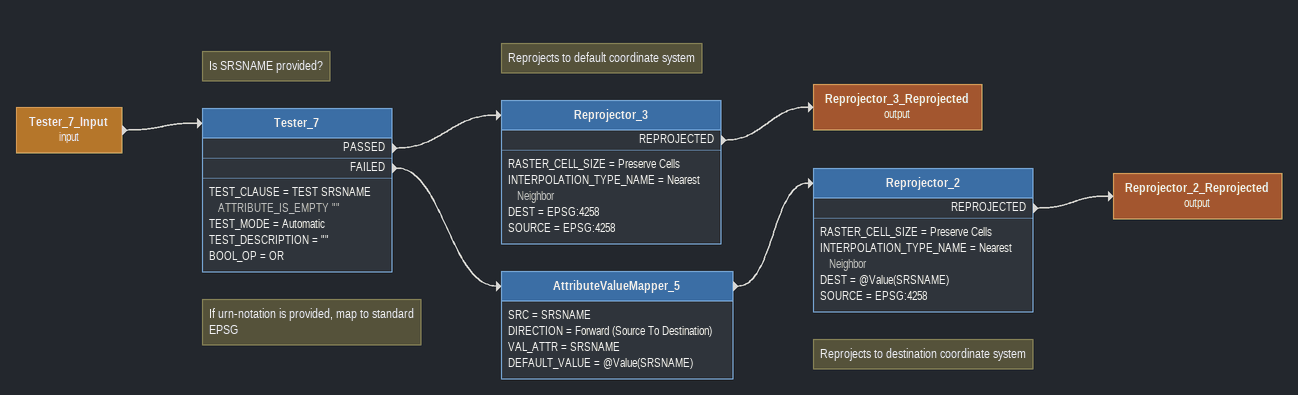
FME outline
Tester_7_Input (input)
    -> Tester_7
Note: Is SRSNAME provided?
Tester_7
    TEST_CLAUSE = TEST SRSNAME ATTRIBUTE_IS_EMPTY ""
    TEST_MODE = Automatic
    TEST_DESCRIPTION = ""
    BOOL_OP = OR
    PASSED -> Reprojector_3
    FAILED -> AttributeValueMapper_5
Note: Reprojects to default coordinate system
Reprojector_3
    RASTER_CELL_SIZE = Preserve Cells
    INTERPOLATION_TYPE_NAME = Nearest Neighbor
    DEST = EPSG:4258
    SOURCE = EPSG:4258
    REPROJECTED -> Reprojector_3_Reprojected (output)
Reprojector_3_Reprojected (output)
Note: If urn-notation is provided, map to standard EPSG
AttributeValueMapper_5
    SRC = SRSNAME
    DIRECTION = Forward (Source To Destination)
    VAL_ATTR = SRSNAME
    DEFAULT_VALUE = @Value(SRSNAME)
    -> Reprojector_2
Note: Reprojects to destination coordinate system
Reprojector_2
    RASTER_CELL_SIZE = Preserve Cells
    INTERPOLATION_TYPE_NAME = Nearest Neighbor
    DEST = @Value(SRSNAME)
    SOURCE = EPSG:4258
    REPROJECTED -> Reprojector_2_Reprojected (output)
Reprojector_2_Reprojected (output)
